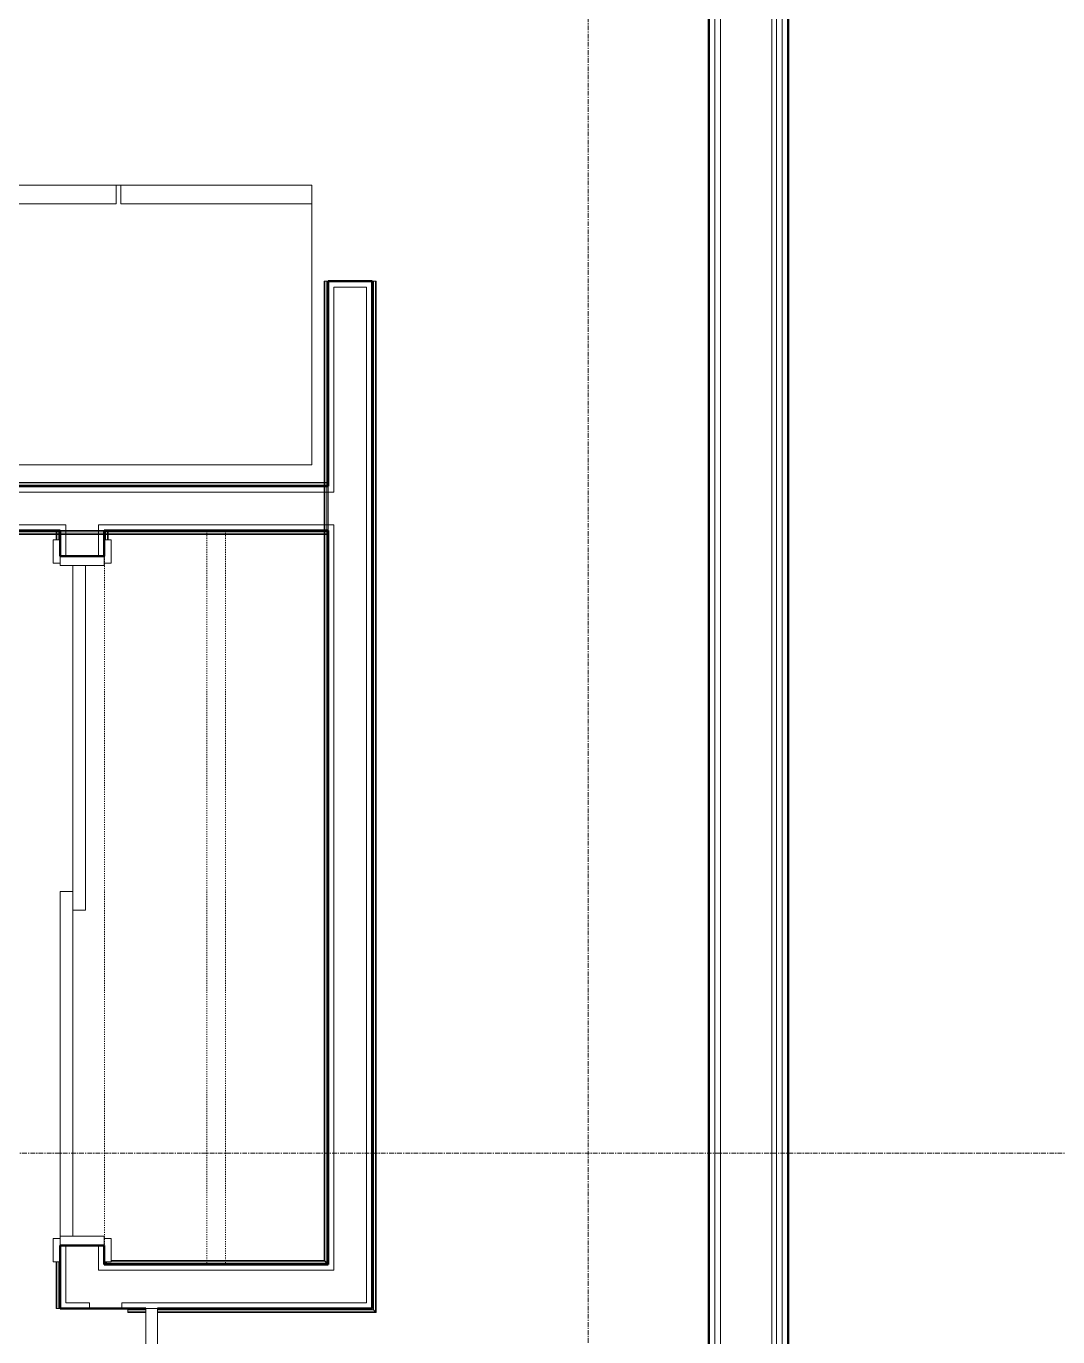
# Model space of a CAD drawing. Header units: inches. Extents: x -4235 to -464, y 9767 to 12344.
# Drawn here: x -3214.6 to -3103.9, y 11827.5 to 11968.1 of the extents above; entities that cross this region are included whole.
import ezdxf

# ---------------------------------------------------------------- set-up
doc = ezdxf.new("R2010")
doc.units = ezdxf.units.IN
doc.header["$MEASUREMENT"] = 0
doc.linetypes.add('Dash', pattern=[0.25, 0.125, -0.125])
doc.linetypes.add('Grid Line 1_2_', pattern=[0.875, 0.5, -0.125, 0.125, -0.125])
for name, color, linetype, lineweight in [('0-1', 7, 'Continuous', 5), ('0-2', 10, 'Continuous', 9), ('A-DOOR-1', 7, 'Continuous', 9), ('A-DOOR-2', 130, 'Continuous', 20), ('A-DOOR-3', 250, 'Continuous', 50), ('A-DOOR-FRAM-1', 130, 'Continuous', 20), ('A-WALL-1', 250, 'Continuous', 50), ('A-WALL-2', 50, 'Continuous', 13), ('A-WALL-3', 10, 'Continuous', 9), ('A-WALL-4', 254, 'Continuous', 9), ('A-WALL-5', 7, 'Continuous', 9), ('I-WALL-1', 250, 'Continuous', 50), ('I-WALL-3', 254, 'Continuous', 9), ('Q-CASE-HDLN-1', 7, 'Dash', 9), ('Q-SPCQ-1', 7, 'Continuous', 9), ('S-GRID-1', 1, 'Grid Line 1_2_', 9)]:
    doc.layers.add(name, color=color, linetype=linetype, lineweight=lineweight)

# ---------------------------------------------------------------- blocks, each defined once
blk = doc.blocks.new('Basic Wall _ INT - W4BØF - _5_8 GYP - 2X4 WOOD_BATT_ - 5_8 GYP_ - ___-3183712-BACKGROUND - 2ND FLOOR')
at = {"layer": 'A-WALL-3'}
for p, q in [((-3206.25, 11914), (-3206.27, 11914)), ((-3206.21, 11914), (-3206.15, 11914)), ((-3206.15, 11914), (-3205.98, 11914)), ((-3206.07, 11914), (-3206.13, 11914)), ((-3205.99, 11914), (-3206.07, 11914)), ((-3205.98, 11914), (-3205.86, 11914)), ((-3205.92, 11914), (-3205.98, 11914)), ((-3205.86, 11914), (-3205.92, 11914)), ((-3205.92, 11913.8), (-3205.92, 11913.85)), ((-3205.92, 11913.72), (-3205.92, 11913.79)), ((-3205.92, 11913.6), (-3205.92, 11913.7)), ((-3206.27, 11835.24), (-3206.25, 11835.27)), ((-3206.13, 11835.38), (-3206.07, 11835.45)), ((-3206.07, 11835.45), (-3206.01, 11835.5))]:
    blk.add_line(p, q, dxfattribs=at)
at = {"layer": 'A-WALL-4'}
for p, q in [((-3206.27, 11914), (-3206.23, 11914)), ((-3206.27, 11914), (-3206.27, 11913.01)), ((-3206.23, 11914), (-3206.21, 11914)), ((-3205.92, 11913.01), (-3205.92, 11913.58)), ((-3205.86, 11913.8), (-3205.86, 11913.85)), ((-3205.86, 11913.72), (-3205.86, 11913.79)), ((-3205.86, 11913.6), (-3205.86, 11913.7)), ((-3206.27, 11835.51), (-3206.27, 11835.24))]:
    blk.add_line(p, q, dxfattribs=at)
at = {"layer": 'A-WALL-5'}
for p, q in [((-3206.15, 11913.01), (-3206.15, 11914)), ((-3205.86, 11913.01), (-3205.86, 11913.58)), ((-3206.15, 11835.37), (-3206.15, 11835.51))]:
    blk.add_line(p, q, dxfattribs=at)
at = {"layer": 'A-WALL-5', "flags": 128}
for points in [[(-3206.15, 11835.37), (-3206.15, 11835.37), (-3206.16, 11835.36), (-3206.17, 11835.34), (-3206.19, 11835.33), (-3206.21, 11835.31), (-3206.23, 11835.29)], [(-3206.01, 11835.5), (-3206.07, 11835.45), (-3206.13, 11835.39), (-3206.15, 11835.37)]]:
    blk.add_lwpolyline(points, dxfattribs=at)
blk = doc.blocks.new('Basic Wall _ INT - W4BØF - _5_8 GYP - 2X4 WOOD_BATT_ - 5_8 GYP_ - ___-3183713-BACKGROUND - 2ND FLOOR')
at = {"layer": 'A-WALL-3'}
for p, q in [((-3211.37, 11914), (-3211.44, 11914)), ((-3211.44, 11914), (-3211.15, 11914)), ((-3211.23, 11914), (-3211.37, 11914)), ((-3211.37, 11913.8), (-3211.37, 11913.85)), ((-3211.37, 11913.72), (-3211.37, 11913.79)), ((-3211.37, 11913.6), (-3211.37, 11913.7)), ((-3211.16, 11914), (-3211.22, 11914)), ((-3211.15, 11914), (-3211.09, 11914)), ((-3211.02, 11914), (-3211.05, 11914)), ((-3211.02, 11837.26), (-3211.02, 11835.51))]:
    blk.add_line(p, q, dxfattribs=at)
at = {"layer": 'A-WALL-4'}
for p, q in [((-3211.44, 11913.8), (-3211.44, 11913.85)), ((-3211.44, 11913.72), (-3211.44, 11913.79)), ((-3211.44, 11913.6), (-3211.44, 11913.7)), ((-3211.37, 11913.01), (-3211.37, 11913.58)), ((-3211.09, 11914), (-3211.06, 11914)), ((-3211.06, 11914), (-3211.02, 11914)), ((-3211.02, 11914), (-3211.02, 11913.01)), ((-3211.37, 11830.49), (-3211.37, 11835.51)), ((-3211.02, 11835.51), (-3211.02, 11830.49)), ((-3211.44, 11830.49), (-3211.37, 11830.49)), ((-3211.37, 11830.49), (-3211.23, 11830.49)), ((-3211.22, 11830.49), (-3211.16, 11830.49)), ((-3211.05, 11830.49), (-3211.02, 11830.49))]:
    blk.add_line(p, q, dxfattribs=at)
at = {"layer": 'A-WALL-5'}
for p, q in [((-3211.44, 11913.01), (-3211.44, 11913.58)), ((-3211.15, 11914), (-3211.15, 11913.01)), ((-3211.44, 11830.49), (-3211.44, 11835.51)), ((-3211.15, 11835.51), (-3211.15, 11830.49)), ((-3211.15, 11830.49), (-3211.44, 11830.49)), ((-3211.06, 11830.49), (-3211.15, 11830.49)), ((-3211.02, 11830.49), (-3211.06, 11830.49))]:
    blk.add_line(p, q, dxfattribs=at)
blk = doc.blocks.new('SLIDING - FLUSH - 6-0 x 6-8-3203587-BACKGROUND - 2ND FLOOR')
at = {"layer": 'A-DOOR-1'}
for p, q in [((-36.25, 3), (-38.75, 3)), ((-38.75, 3), (-38.75, 2.25)), ((-36.25, 2.25), (-36.25, 3)), ((36.25, 3), (36.25, 2.25)), ((38.75, 3), (36.25, 3)), ((38.75, 2.25), (38.75, 3)), ((-38.75, 2.25), (-36.25, 2.25)), ((36.25, 2.25), (38.75, 2.25)), ((-36.25, -2.5), (-38.75, -2.5)), ((-38.75, -2.5), (-38.75, -3.25)), ((-36.25, -3.25), (-36.25, -2.5)), ((38.75, -2.5), (36.25, -2.5)), ((36.25, -2.5), (36.25, -3.25)), ((38.75, -3.25), (38.75, -2.5)), ((-38.75, -3.25), (-36.25, -3.25)), ((36.25, -3.25), (38.75, -3.25))]:
    blk.add_line(p, q, dxfattribs=at)
at = {"layer": 'A-DOOR-2'}
for p, q in [((1, 2.25), (-36, 2.25)), ((-36, 2.25), (-36, 0.875)), ((1, 0.875), (1, 2.25)), ((-36, 0.875), (1, 0.875)), ((36, 0.875), (-1, 0.875)), ((-1, 0.875), (-1, -0.5)), ((36, -0.5), (36, 0.875)), ((-1, -0.5), (36, -0.5))]:
    blk.add_line(p, q, dxfattribs=at)
at = {"layer": 'A-DOOR-FRAM-1'}
for p, q in [((-36, 2.25), (-37, 2.25)), ((-37, 2.25), (-37, -2.5)), ((-36, -2.5), (-36, 2.25)), ((37, 2.25), (36, 2.25)), ((36, 2.25), (36, -2.5)), ((37, -2.5), (37, 2.25)), ((-37, -2.5), (-36, -2.5)), ((36, -2.5), (37, -2.5))]:
    blk.add_line(p, q, dxfattribs=at)
blk = doc.blocks.new('Basic Wall _ INT - W4BØF - _5_8 GYP - 2X4 WOOD_BATT_ - 5_8 GYP_ - ___-3183715-BACKGROUND - 2ND FLOOR')
at = {"layer": 'A-WALL-3'}
for p, q in [((-3335.1, 11914), (-3335.1, 11913.97)), ((-3335.1, 11913.95), (-3335.1, 11914)), ((-3334.47, 11914), (-3335.1, 11914)), ((-3335.1, 11913.91), (-3335.1, 11913.95)), ((-3335.1, 11913.89), (-3335.1, 11913.91)), ((-3335.1, 11913.88), (-3335.1, 11913.89)), ((-3335.1, 11913.87), (-3335.1, 11913.88)), ((-3335.1, 11913.85), (-3335.1, 11913.87)), ((-3335.1, 11913.86), (-3335.1, 11913.79)), ((-3335.1, 11913.7), (-3335.1, 11913.85)), ((-3335.1, 11913.79), (-3335.1, 11913.64)), ((-3335.1, 11913.58), (-3335.1, 11913.7)), ((-3335.1, 11913.64), (-3335.1, 11913.58)), ((-3335.1, 11913.64), (-3334.47, 11913.64)), ((-3211.44, 11913.64), (-3211.33, 11913.64)), ((-3211.32, 11913.64), (-3211.24, 11913.64)), ((-3211.22, 11913.64), (-3211.17, 11913.64)), ((-3206.27, 11914), (-3211.02, 11914)), ((-3211.02, 11913.64), (-3206.27, 11913.64)), ((-3206.13, 11913.64), (-3206.08, 11913.64)), ((-3206.07, 11913.64), (-3205.99, 11913.64)), ((-3205.98, 11913.64), (-3205.87, 11913.64)), ((-3182.66, 11913.64), (-3182.57, 11913.64)), ((-3182.54, 11913.64), (-3182.47, 11913.64)), ((-3182.25, 11913.97), (-3182.25, 11914)), ((-3182.25, 11913.93), (-3182.25, 11913.89)), ((-3182.25, 11913.89), (-3182.25, 11913.87)), ((-3182.25, 11913.87), (-3182.25, 11913.87)), ((-3182.25, 11913.87), (-3182.25, 11913.85)), ((-3182.25, 11913.79), (-3182.25, 11913.86)), ((-3182.25, 11913.85), (-3182.25, 11913.7)), ((-3182.25, 11913.64), (-3182.25, 11913.79)), ((-3182.25, 11913.7), (-3182.25, 11913.58)), ((-3182.25, 11913.58), (-3182.25, 11913.64))]:
    blk.add_line(p, q, dxfattribs=at)
at = {"layer": 'A-WALL-4'}
for p, q in [((-3335.1, 11913.87), (-3334.47, 11913.87)), ((-3335.1, 11913.58), (-3334.47, 11913.58)), ((-3211.02, 11914), (-3334.47, 11914)), ((-3334.47, 11913.64), (-3211.44, 11913.64)), ((-3211.44, 11913.58), (-3211.33, 11913.58)), ((-3211.32, 11913.58), (-3211.24, 11913.58)), ((-3211.22, 11913.58), (-3211.18, 11913.58)), ((-3211.02, 11913.58), (-3206.27, 11913.58)), ((-3210.99, 11913.87), (-3206.9, 11913.87)), ((-3206.87, 11913.87), (-3206.27, 11913.87)), ((-3182.25, 11914), (-3206.27, 11914)), ((-3206.13, 11913.58), (-3206.08, 11913.58)), ((-3206.07, 11913.58), (-3205.99, 11913.58)), ((-3205.98, 11913.58), (-3205.88, 11913.58)), ((-3205.86, 11913.64), (-3182.66, 11913.64)), ((-3182.66, 11913.58), (-3182.57, 11913.58)), ((-3182.54, 11913.58), (-3182.47, 11913.58)), ((-3182.25, 11914), (-3182.25, 11913.95)), ((-3182.25, 11913.95), (-3182.25, 11913.93))]:
    blk.add_line(p, q, dxfattribs=at)
at = {"layer": 'A-WALL-5'}
for p, q in [((-3334.47, 11913.87), (-3211.02, 11913.87)), ((-3334.47, 11913.58), (-3211.44, 11913.58)), ((-3206.27, 11913.87), (-3182.25, 11913.87)), ((-3205.86, 11913.58), (-3182.66, 11913.58))]:
    blk.add_line(p, q, dxfattribs=at)
blk = doc.blocks.new('Basic Wall _ INT - W4BØF - _5_8 GYP - 2X4 WOOD_BATT_ - 5_8 GYP_ - ___-3183714-BACKGROUND - 2ND FLOOR')
at = {"layer": 'A-WALL-3'}
for p, q in [((-3335.1, 11918.89), (-3335.1, 11919.16)), ((-3335.1, 11919.16), (-3335.1, 11919.1)), ((-3335.1, 11919.1), (-3335.1, 11918.95)), ((-3335.1, 11919.1), (-3334.47, 11919.1)), ((-3335.1, 11918.95), (-3335.1, 11918.89)), ((-3335.1, 11918.87), (-3335.1, 11918.89)), ((-3335.1, 11918.85), (-3335.1, 11918.87)), ((-3335.1, 11918.79), (-3335.1, 11918.85)), ((-3334.47, 11919.1), (-3332.15, 11919.1)), ((-3333.67, 11918.87), (-3334.47, 11918.87)), ((-3298.47, 11918.87), (-3333.58, 11918.87)), ((-3332.1, 11919.1), (-3332.05, 11919.1)), ((-3331.96, 11919.1), (-3298.47, 11919.1)), ((-3265.47, 11919.1), (-3265.22, 11919.1)), ((-3265.22, 11918.87), (-3265.47, 11918.87)), ((-3241.22, 11919.1), (-3220.34, 11919.1)), ((-3218.19, 11918.87), (-3241.22, 11918.87)), ((-3220.28, 11919.1), (-3220.02, 11919.1)), ((-3220.01, 11919.1), (-3217, 11919.1)), ((-3217, 11918.87), (-3218.07, 11918.87)), ((-3182.66, 11919.1), (-3182.57, 11919.1)), ((-3182.54, 11919.1), (-3182.47, 11919.1)), ((-3182.45, 11919.1), (-3182.41, 11919.1)), ((-3182.25, 11919.1), (-3182.25, 11919.16)), ((-3182.25, 11919.16), (-3182.25, 11918.95)), ((-3182.25, 11918.95), (-3182.25, 11919.1)), ((-3182.25, 11918.89), (-3182.25, 11918.95)), ((-3182.25, 11918.95), (-3182.25, 11918.87)), ((-3182.25, 11918.87), (-3182.25, 11918.81)), ((-3335.1, 11918.75), (-3335.1, 11918.79)), ((-3335.1, 11918.77), (-3335.1, 11918.75)), ((-3334.47, 11918.75), (-3335.1, 11918.75)), ((-3298.47, 11918.75), (-3334.47, 11918.75)), ((-3265.47, 11918.75), (-3298.47, 11918.75)), ((-3265.22, 11918.75), (-3265.47, 11918.75)), ((-3217, 11918.75), (-3241.22, 11918.75)), ((-3182.25, 11918.75), (-3182.25, 11918.77))]:
    blk.add_line(p, q, dxfattribs=at)
at = {"layer": 'A-WALL-4'}
for p, q in [((-3335.1, 11919.16), (-3334.47, 11919.16)), ((-3334.47, 11918.87), (-3335.1, 11918.87)), ((-3309.47, 11919.16), (-3308.72, 11919.16)), ((-3265.47, 11919.16), (-3265.22, 11919.16)), ((-3241.22, 11919.16), (-3220.93, 11919.16)), ((-3220.91, 11919.16), (-3217, 11919.16)), ((-3217, 11919.1), (-3182.66, 11919.1)), ((-3182.66, 11919.16), (-3182.57, 11919.16)), ((-3182.54, 11919.16), (-3182.47, 11919.16)), ((-3182.45, 11919.16), (-3182.41, 11919.16)), ((-3182.25, 11918.75), (-3217, 11918.75)), ((-3182.25, 11918.81), (-3182.25, 11918.79)), ((-3182.25, 11918.79), (-3182.25, 11918.75))]:
    blk.add_line(p, q, dxfattribs=at)
at = {"layer": 'A-WALL-5'}
for p, q in [((-3217, 11919.16), (-3182.66, 11919.16)), ((-3182.25, 11918.87), (-3217, 11918.87))]:
    blk.add_line(p, q, dxfattribs=at)
blk = doc.blocks.new('Basic Wall _ INT - W4BØF - _5_8 GYP - 2X4 WOOD_BATT_ - 5_8 GYP_ - ___-3183716-BACKGROUND - 2ND FLOOR')
at = {"layer": 'A-WALL-3'}
for p, q in [((-3182.6, 11919.16), (-3182.6, 11919.04)), ((-3182.6, 11919.04), (-3182.6, 11918.95)), ((-3182.6, 11918.95), (-3182.6, 11918.89)), ((-3182.6, 11918.74), (-3182.6, 11918.12)), ((-3182.6, 11918.07), (-3182.6, 11914.62)), ((-3182.25, 11914), (-3182.25, 11918.75)), ((-3182.6, 11914.61), (-3182.6, 11914)), ((-3182.6, 11913.85), (-3182.6, 11913.79)), ((-3182.6, 11913.79), (-3182.6, 11913.7)), ((-3182.6, 11913.7), (-3182.6, 11913.58)), ((-3182.66, 11835.66), (-3182.6, 11835.6)), ((-3182.6, 11835.6), (-3182.45, 11835.45)), ((-3182.45, 11835.45), (-3182.39, 11835.38)), ((-3182.27, 11835.27), (-3182.25, 11835.24))]:
    blk.add_line(p, q, dxfattribs=at)
at = {"layer": 'A-WALL-4'}
for p, q in [((-3182.6, 11940.76), (-3182.66, 11940.76)), ((-3182.45, 11940.76), (-3182.6, 11940.76)), ((-3182.6, 11940.76), (-3182.6, 11919.16)), ((-3182.39, 11940.76), (-3182.45, 11940.76)), ((-3182.25, 11940.76), (-3182.27, 11940.76)), ((-3182.25, 11918.75), (-3182.25, 11940.76)), ((-3182.66, 11919.16), (-3182.66, 11919.04)), ((-3182.66, 11919.04), (-3182.66, 11918.95)), ((-3182.66, 11918.95), (-3182.66, 11918.89)), ((-3182.66, 11918.74), (-3182.66, 11918.07)), ((-3182.66, 11918.06), (-3182.66, 11914.62)), ((-3182.37, 11918.75), (-3182.37, 11918.12)), ((-3182.37, 11918.1), (-3182.37, 11914.62)), ((-3182.66, 11914.61), (-3182.66, 11914)), ((-3182.37, 11914.62), (-3182.37, 11914)), ((-3182.66, 11913.85), (-3182.66, 11913.79)), ((-3182.66, 11913.79), (-3182.66, 11913.7)), ((-3182.66, 11913.7), (-3182.66, 11913.58)), ((-3182.6, 11913.58), (-3182.6, 11835.6)), ((-3182.25, 11835.24), (-3182.25, 11914))]:
    blk.add_line(p, q, dxfattribs=at)
at = {"layer": 'A-WALL-5'}
for p, q in [((-3182.66, 11940.76), (-3182.37, 11940.76)), ((-3182.66, 11940.76), (-3182.66, 11919.16)), ((-3182.37, 11940.76), (-3182.37, 11918.75)), ((-3182.37, 11940.76), (-3182.29, 11940.76)), ((-3182.29, 11940.76), (-3182.25, 11940.76)), ((-3182.66, 11913.58), (-3182.66, 11835.66)), ((-3182.37, 11914), (-3182.37, 11835.37))]:
    blk.add_line(p, q, dxfattribs=at)
at = {"layer": 'A-WALL-5', "flags": 128}
for points in [[(-3182.37, 11835.37), (-3182.39, 11835.39), (-3182.45, 11835.45), (-3182.54, 11835.54), (-3182.66, 11835.66)], [(-3182.29, 11835.29), (-3182.31, 11835.31), (-3182.33, 11835.33), (-3182.35, 11835.34), (-3182.36, 11835.36), (-3182.37, 11835.37), (-3182.37, 11835.37)]]:
    blk.add_lwpolyline(points, dxfattribs=at)
blk = doc.blocks.new('Basic Wall _ INT - W4BØF - _5_8 GYP - 2X4 WOOD_BATT_ - 5_8 GYP_ - ___-3183717-BACKGROUND - 2ND FLOOR')
at = {"layer": 'A-WALL-3'}
for p, q in [((-3177.5, 11830.49), (-3177.47, 11830.47)), ((-3177.36, 11830.35), (-3177.3, 11830.29)), ((-3177.29, 11830.29), (-3177.15, 11830.14)), ((-3177.15, 11830.14), (-3177.09, 11830.08))]:
    blk.add_line(p, q, dxfattribs=at)
at = {"layer": 'A-WALL-4'}
for p, q in [((-3177.47, 11940.76), (-3177.5, 11940.76)), ((-3177.5, 11830.49), (-3177.5, 11940.76)), ((-3177.3, 11940.76), (-3177.36, 11940.76)), ((-3177.15, 11940.76), (-3177.29, 11940.76)), ((-3177.09, 11940.76), (-3177.15, 11940.76)), ((-3177.15, 11940.76), (-3177.15, 11830.14))]:
    blk.add_line(p, q, dxfattribs=at)
at = {"layer": 'A-WALL-5'}
for p, q in [((-3177.5, 11940.76), (-3177.46, 11940.76)), ((-3177.46, 11940.76), (-3177.37, 11940.76)), ((-3177.37, 11830.37), (-3177.37, 11940.76)), ((-3177.37, 11940.76), (-3177.09, 11940.76)), ((-3177.09, 11940.76), (-3177.09, 11830.08))]:
    blk.add_line(p, q, dxfattribs=at)
at = {"layer": 'A-WALL-5', "flags": 128}
for points in [[(-3177.37, 11830.37), (-3177.38, 11830.37), (-3177.38, 11830.38), (-3177.4, 11830.39), (-3177.41, 11830.41), (-3177.43, 11830.43), (-3177.46, 11830.45)], [(-3177.09, 11830.08), (-3177.2, 11830.2), (-3177.3, 11830.29), (-3177.35, 11830.35), (-3177.37, 11830.37)]]:
    blk.add_lwpolyline(points, dxfattribs=at)
blk = doc.blocks.new('Basic Wall _ INT - W4BØF - _5_8 GYP - 2X4 WOOD_BATT_ - 5_8 GYP_ - ___-3183718-BACKGROUND - 2ND FLOOR')
at = {"layer": 'A-WALL-3'}
for p, q in [((-3200.57, 11830.49), (-3201.78, 11830.49)), ((-3177.47, 11830.47), (-3177.5, 11830.49)), ((-3177.3, 11830.29), (-3177.36, 11830.35)), ((-3177.15, 11830.14), (-3177.29, 11830.29)), ((-3177.09, 11830.08), (-3177.15, 11830.14))]:
    blk.add_line(p, q, dxfattribs=at)
at = {"layer": 'A-WALL-4'}
for p, q in [((-3203.75, 11830.49), (-3203.75, 11830.47)), ((-3201.8, 11830.49), (-3203.75, 11830.49)), ((-3203.75, 11830.35), (-3203.75, 11830.29)), ((-3203.75, 11830.29), (-3203.75, 11830.14)), ((-3177.5, 11830.49), (-3200.55, 11830.49)), ((-3203.75, 11830.14), (-3203.75, 11830.08)), ((-3203.75, 11830.14), (-3201.8, 11830.14)), ((-3200.55, 11830.14), (-3177.15, 11830.14))]:
    blk.add_line(p, q, dxfattribs=at)
at = {"layer": 'A-WALL-5'}
for p, q in [((-3203.75, 11830.45), (-3203.75, 11830.49)), ((-3203.75, 11830.37), (-3203.75, 11830.45)), ((-3203.75, 11830.37), (-3201.8, 11830.37)), ((-3203.75, 11830.08), (-3203.75, 11830.37)), ((-3200.55, 11830.37), (-3177.37, 11830.37)), ((-3203.75, 11830.08), (-3201.8, 11830.08)), ((-3200.55, 11830.08), (-3177.09, 11830.08))]:
    blk.add_line(p, q, dxfattribs=at)
at = {"layer": 'A-WALL-5', "flags": 128}
for points in [[(-3177.46, 11830.45), (-3177.43, 11830.43), (-3177.41, 11830.41), (-3177.4, 11830.39), (-3177.38, 11830.38), (-3177.38, 11830.37), (-3177.37, 11830.37)], [(-3177.37, 11830.37), (-3177.35, 11830.35), (-3177.3, 11830.29), (-3177.2, 11830.2), (-3177.09, 11830.08)]]:
    blk.add_lwpolyline(points, dxfattribs=at)
blk = doc.blocks.new('Basic Wall _ INT - W4BØF - _5_8 GYP - 2X4 WOOD_BATT_ - 5_8 GYP_ - ___-3183719-BACKGROUND - 2ND FLOOR')
at = {"layer": 'A-WALL-3'}
for p, q in [((-3206.25, 11835.27), (-3206.27, 11835.24)), ((-3206.07, 11835.45), (-3206.13, 11835.38)), ((-3206.01, 11835.5), (-3206.07, 11835.45)), ((-3182.6, 11835.6), (-3182.66, 11835.66)), ((-3182.45, 11835.45), (-3182.6, 11835.6)), ((-3182.39, 11835.38), (-3182.45, 11835.45)), ((-3182.25, 11835.24), (-3182.27, 11835.27))]:
    blk.add_line(p, q, dxfattribs=at)
at = {"layer": 'A-WALL-4'}
for p, q in [((-3182.25, 11835.24), (-3206.27, 11835.24)), ((-3205.52, 11835.6), (-3182.6, 11835.6))]:
    blk.add_line(p, q, dxfattribs=at)
at = {"layer": 'A-WALL-5'}
for p, q in [((-3182.37, 11835.37), (-3206.15, 11835.37)), ((-3205.52, 11835.66), (-3182.66, 11835.66))]:
    blk.add_line(p, q, dxfattribs=at)
at = {"layer": 'A-WALL-5', "flags": 128}
for points in [[(-3206.23, 11835.29), (-3206.21, 11835.31), (-3206.19, 11835.33), (-3206.17, 11835.34), (-3206.16, 11835.36), (-3206.15, 11835.37), (-3206.15, 11835.37)], [(-3206.15, 11835.37), (-3206.13, 11835.39), (-3206.07, 11835.45), (-3206.01, 11835.5)], [(-3182.66, 11835.66), (-3182.54, 11835.54), (-3182.45, 11835.45), (-3182.39, 11835.39), (-3182.37, 11835.37)], [(-3182.37, 11835.37), (-3182.37, 11835.37), (-3182.36, 11835.36), (-3182.35, 11835.34), (-3182.33, 11835.33), (-3182.31, 11835.31), (-3182.29, 11835.29)]]:
    blk.add_lwpolyline(points, dxfattribs=at)
blk = doc.blocks.new('Refrigerator_-_Side-by-Side_6047 - 36_ X 30_-1372843-BACKGROUND - 2ND FLOOR')
at = {"layer": 'Q-SPCQ-1'}
for p, q in [((-17.88, 15.58), (17.87, 15.58)), ((-17.88, -14.42), (-17.88, 15.58)), ((-17.88, 15.58), (-3.13, 15.58)), ((-17.88, 15.58), (-17.88, 13.58)), ((-3.13, 13.58), (-3.13, 15.58)), ((-2.63, 15.58), (17.87, 15.58)), ((-2.63, 15.58), (-2.63, 13.58)), ((17.87, 15.58), (17.87, -14.42)), ((17.87, 13.58), (17.87, 15.58)), ((-3.13, 13.58), (-17.88, 13.58)), ((17.87, 13.58), (-2.63, 13.58)), ((17.87, -14.42), (-17.88, -14.42))]:
    blk.add_line(p, q, dxfattribs=at)
blk = doc.blocks.new('BARN - FLUSH - 3-0 x 7-0 BARN DOOR-3238942-BACKGROUND - 2ND FLOOR')
at = {"layer": 'A-DOOR-1'}
for p, q in [((-52, -4.07), (-26, -4.07)), ((18, -4.32), (-60, -4.32)), ((-60, -4.95), (-60, -4.32)), ((-60, -5.57), (-60, -4.95)), ((-60, -5.57), (18, -5.57)), ((18, -4.32), (18, -4.95)), ((18, -4.95), (18, -5.57)), ((-54.5, -5.67), (-56, -5.67)), ((-56, -5.67), (-56, -6)), ((-54.5, -6), (-56, -6)), ((-54.5, -6), (-54.5, -5.67)), ((-23.5, -6), (-23.5, -5.67)), ((-22, -5.67), (-23.5, -5.67)), ((-22, -6), (-23.5, -6)), ((-22, -5.67), (-22, -6))]:
    blk.add_line(p, q, dxfattribs=at)
at = {"layer": 'A-DOOR-3'}
for p, q in [((-52, -4.07), (-57, -4.07)), ((-57, -4.07), (-57, -4.32)), ((-52, -4.33), (-52, -4.07)), ((-21, -4.07), (-26, -4.07)), ((-26, -4.07), (-26, -4.32)), ((-21, -4.32), (-21, -4.07)), ((-57, -5.57), (-57, -5.82)), ((-21, -5.82), (-21, -5.57)), ((-57, -5.82), (-56, -5.82)), ((-54.5, -5.82), (-23.5, -5.82)), ((-22, -5.82), (-21, -5.82))]:
    blk.add_line(p, q, dxfattribs=at)
blk = doc.blocks.new('OD_CW_Closet - OD_CW_Closet-3242987-BACKGROUND - 2ND FLOOR')
at = {"layer": 'Q-CASE-HDLN-1'}
for p, q in [((79.49, 24), (0.74, 24)), ((0.74, 24), (0.74, 0)), ((79.49, 0), (79.49, 24)), ((0.74, 13), (79.49, 13)), ((0.74, 11), (79.49, 11)), ((0.74, 0), (79.49, 0))]:
    blk.add_line(p, q, dxfattribs=at)
blk = doc.blocks.new('CTR - 1st Phase - Unit Layouts_rvt-1-BACKGROUND - 2ND FLOOR')
at = {"layer": 'A-WALL-1'}
for p, q in [((-3182.25, 11940.76), (-3182.25, 11918.75)), ((-3181.62, 11940.76), (-3182.25, 11940.76)), ((-3178.12, 11940.76), (-3181.62, 11940.76)), ((-3177.5, 11940.76), (-3178.12, 11940.76)), ((-3177.5, 11835.24), (-3177.5, 11940.76)), ((-3182.25, 11918.75), (-3335.1, 11918.75)), ((-3335.1, 11914), (-3211.02, 11914)), ((-3211.02, 11914), (-3211.02, 11911.26)), ((-3206.27, 11911.26), (-3206.27, 11914)), ((-3206.27, 11914), (-3182.25, 11914)), ((-3182.25, 11914), (-3182.25, 11835.24)), ((-3211.02, 11911.26), (-3206.27, 11911.26)), ((-3206.27, 11837.26), (-3211.02, 11837.26)), ((-3211.02, 11837.26), (-3211.02, 11830.49)), ((-3206.27, 11835.24), (-3206.27, 11837.26)), ((-3182.25, 11835.24), (-3206.27, 11835.24)), ((-3177.5, 11831.12), (-3177.5, 11835.24)), ((-3211.02, 11830.49), (-3210.4, 11830.49)), ((-3210.4, 11830.49), (-3206.27, 11830.49)), ((-3206.27, 11830.49), (-3201.8, 11830.49)), ((-3200.55, 11830.49), (-3177.5, 11830.49)), ((-3177.5, 11830.49), (-3177.5, 11831.12))]:
    blk.add_line(p, q, dxfattribs=at)
at = {"layer": 'A-WALL-2'}
for p, q in [((-3181.62, 11918.12), (-3181.62, 11940.13)), ((-3178.12, 11940.13), (-3181.62, 11940.13)), ((-3178.12, 11835.24), (-3178.12, 11940.13)), ((-3182.25, 11918.12), (-3334.47, 11918.12)), ((-3181.62, 11918.12), (-3182.25, 11918.12)), ((-3210.4, 11914.62), (-3334.47, 11914.62)), ((-3210.4, 11914.62), (-3210.4, 11914)), ((-3206.9, 11914.62), (-3206.9, 11914)), ((-3182.25, 11914.62), (-3206.9, 11914.62)), ((-3181.62, 11914.62), (-3182.25, 11914.62)), ((-3181.62, 11835.24), (-3181.62, 11914.62)), ((-3210.4, 11914), (-3210.4, 11911.26)), ((-3206.9, 11914), (-3206.9, 11911.26)), ((-3210.4, 11837.26), (-3210.4, 11831.12)), ((-3206.9, 11837.26), (-3206.9, 11834.62)), ((-3206.27, 11834.62), (-3206.9, 11834.62)), ((-3181.62, 11834.62), (-3206.27, 11834.62)), ((-3181.62, 11835.24), (-3181.62, 11834.62)), ((-3178.12, 11835.24), (-3178.12, 11834.62)), ((-3178.12, 11834.62), (-3178.12, 11831.12)), ((-3207.87, 11831.12), (-3210.4, 11831.12)), ((-3207.87, 11831.12), (-3207.87, 11830.49)), ((-3204.37, 11831.12), (-3204.37, 11830.49)), ((-3178.12, 11831.12), (-3204.37, 11831.12))]:
    blk.add_line(p, q, dxfattribs=at)
at = {"layer": 'A-WALL-3'}
for p, q in [((-3182.25, 11940.76), (-3182.25, 11919.16)), ((-3177.5, 11835.24), (-3177.5, 11940.76)), ((-3182.25, 11919.16), (-3182.25, 11918.89)), ((-3182.66, 11918.75), (-3217, 11918.75)), ((-3182.57, 11918.75), (-3182.66, 11918.75)), ((-3182.47, 11918.75), (-3182.54, 11918.75)), ((-3182.41, 11918.75), (-3182.45, 11918.75)), ((-3334.47, 11914), (-3211.44, 11914)), ((-3211.44, 11914), (-3211.17, 11914)), ((-3211.02, 11913.85), (-3211.02, 11913.8)), ((-3211.02, 11913.79), (-3211.02, 11913.72)), ((-3211.02, 11913.7), (-3211.02, 11913.6)), ((-3211.02, 11913.58), (-3211.02, 11913.01)), ((-3206.27, 11913.8), (-3206.27, 11913.85)), ((-3206.27, 11913.72), (-3206.27, 11913.79)), ((-3206.27, 11913.6), (-3206.27, 11913.7)), ((-3206.27, 11913.01), (-3206.27, 11913.58)), ((-3206.13, 11914), (-3205.99, 11914)), ((-3205.98, 11914), (-3205.86, 11914)), ((-3205.86, 11914), (-3182.66, 11914)), ((-3182.66, 11914), (-3182.57, 11914)), ((-3182.54, 11914), (-3182.47, 11914)), ((-3182.25, 11913.85), (-3182.25, 11913.58)), ((-3182.25, 11913.58), (-3182.25, 11835.24)), ((-3206.27, 11911.26), (-3211.02, 11911.26)), ((-3211.02, 11837.26), (-3206.27, 11837.26)), ((-3211.02, 11837.26), (-3211.02, 11835.51)), ((-3211.02, 11835.51), (-3211.02, 11830.49)), ((-3206.27, 11835.24), (-3206.27, 11835.51)), ((-3182.25, 11835.24), (-3206.27, 11835.24)), ((-3177.5, 11835.24), (-3177.5, 11830.49)), ((-3203.75, 11830.49), (-3201.8, 11830.49)), ((-3201.78, 11830.49), (-3200.57, 11830.49)), ((-3200.55, 11830.49), (-3177.5, 11830.49))]:
    blk.add_line(p, q, dxfattribs=at)
at = {"layer": 'A-WALL-4'}
for p, q in [((-3182.25, 11940.76), (-3177.5, 11940.76)), ((-3206.27, 11830.49), (-3211.02, 11830.49)), ((-3206.27, 11830.49), (-3203.75, 11830.49))]:
    blk.add_line(p, q, dxfattribs=at)
at = {"layer": '0-2'}
for name, p in [('Refrigerator_-_Side-by-Side_6047 - 36_ X 30_-1372843-BACKGROUND - 2ND FLOOR', (-3201.85, 11935.48)), ('Basic Wall _ INT - W4BØF - _5_8 GYP - 2X4 WOOD_BATT_ - 5_8 GYP_ - ___-3183716-BACKGROUND - 2ND FLOOR', (0, 0)), ('Basic Wall _ INT - W4BØF - _5_8 GYP - 2X4 WOOD_BATT_ - 5_8 GYP_ - ___-3183717-BACKGROUND - 2ND FLOOR', (0, 0)), ('Basic Wall _ INT - W4BØF - _5_8 GYP - 2X4 WOOD_BATT_ - 5_8 GYP_ - ___-3183714-BACKGROUND - 2ND FLOOR', (0, 0)), ('Basic Wall _ INT - W4BØF - _5_8 GYP - 2X4 WOOD_BATT_ - 5_8 GYP_ - ___-3183715-BACKGROUND - 2ND FLOOR', (0, 0)), ('Basic Wall _ INT - W4BØF - _5_8 GYP - 2X4 WOOD_BATT_ - 5_8 GYP_ - ___-3183713-BACKGROUND - 2ND FLOOR', (0, 0)), ('Basic Wall _ INT - W4BØF - _5_8 GYP - 2X4 WOOD_BATT_ - 5_8 GYP_ - ___-3183712-BACKGROUND - 2ND FLOOR', (0, 0)), ('Basic Wall _ INT - W4BØF - _5_8 GYP - 2X4 WOOD_BATT_ - 5_8 GYP_ - ___-3183719-BACKGROUND - 2ND FLOOR', (0, 0)), ('Basic Wall _ INT - W4BØF - _5_8 GYP - 2X4 WOOD_BATT_ - 5_8 GYP_ - ___-3183718-BACKGROUND - 2ND FLOOR', (0, 0))]:
    blk.add_blockref(name, p, dxfattribs=at)
for name, p, rotation in [('OD_CW_Closet - OD_CW_Closet-3242987-BACKGROUND - 2ND FLOOR', (-3206.25, 11914.73), 269.9999999998876), ('SLIDING - FLUSH - 6-0 x 6-8-3203587-BACKGROUND - 2ND FLOOR', (-3208.77, 11874.26), 89.99999999992826), ('BARN - FLUSH - 3-0 x 7-0 BARN DOOR-3238942-BACKGROUND - 2ND FLOOR', (-3206.12, 11812.49), 89.99999999990548)]:
    blk.add_blockref(name, p, dxfattribs=dict(at, rotation=rotation))
blk = doc.blocks.new('CTR - 1st Phase - Common Walls_rvt-1-BACKGROUND - 2ND FLOOR')
at = {"layer": 'A-WALL-2'}
for p, q in [((-3140.75, 11743.36), (-3140.75, 12110.34)), ((-3140.12, 11743.36), (-3140.12, 12110.34)), ((-3134.62, 11743.36), (-3134.62, 12110.34)), ((-3134.12, 11743.36), (-3134.12, 12110.34)), ((-3133.5, 11743.36), (-3133.5, 12110.34))]:
    blk.add_line(p, q, dxfattribs=at)
at = {"layer": 'I-WALL-1'}
for p, q in [((-3141.37, 12110.34), (-3141.37, 11743.36)), ((-3132.87, 11743.36), (-3132.87, 12110.34))]:
    blk.add_line(p, q, dxfattribs=at)
at = {"layer": 'I-WALL-3'}
for p, q in [((-3141.37, 12076.43), (-3141.37, 11743.36)), ((-3132.87, 11743.36), (-3132.87, 12076.44))]:
    blk.add_line(p, q, dxfattribs=at)

msp = doc.modelspace()

# ---------------------------------------------------------------- linework, layer by layer
at = {"layer": 'S-GRID-1'}
for p, q in [((-3154.32, 9836.18), (-3154.32, 12294.59)), ((-464.45, 11847.19), (-4185.7, 11847.19))]:
    msp.add_line(p, q, dxfattribs=at)

# ---------------------------------------------------------------- block references
at = {"layer": '0-1'}
for name in ['CTR - 1st Phase - Unit Layouts_rvt-1-BACKGROUND - 2ND FLOOR', 'CTR - 1st Phase - Common Walls_rvt-1-BACKGROUND - 2ND FLOOR']:
    msp.add_blockref(name, (0, 0), dxfattribs=at)

doc.saveas('drawing.dxf')
